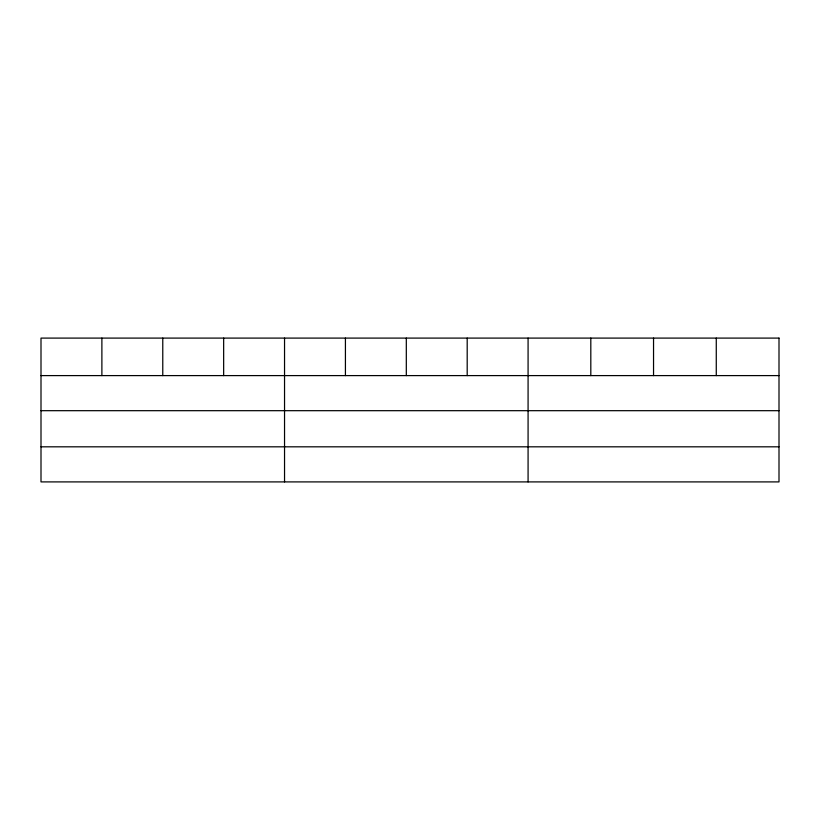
<?xml version="1.0" encoding="UTF-8"?>
<svg xmlns="http://www.w3.org/2000/svg" width="820" height="820" viewBox="0 0 820 820"><rect width="100%" height="100%" fill="white"/><g stroke="black" fill="none" stroke-linecap="round" stroke-linejoin="round"><path stroke-width="1.23" d="M41 375.601L779 375.601M41 410.687L779 410.687M41 446.818L779 446.818M716.27 338.096L716.27 375.601M653.54 338.096L653.54 375.601M590.81 338.096L590.81 375.601M528.08 338.096L528.08 481.904M467.195 338.096L467.195 375.601M406.31 338.096L406.31 375.601M345.425 338.096L345.425 375.601M284.54 338.096L284.54 481.904M223.655 338.096L223.655 375.601M162.77 338.096L162.77 375.601M101.885 338.096L101.885 375.601M779 338.096L41 338.096L41 481.904L779 481.904L779 338.096"/></g></svg>
